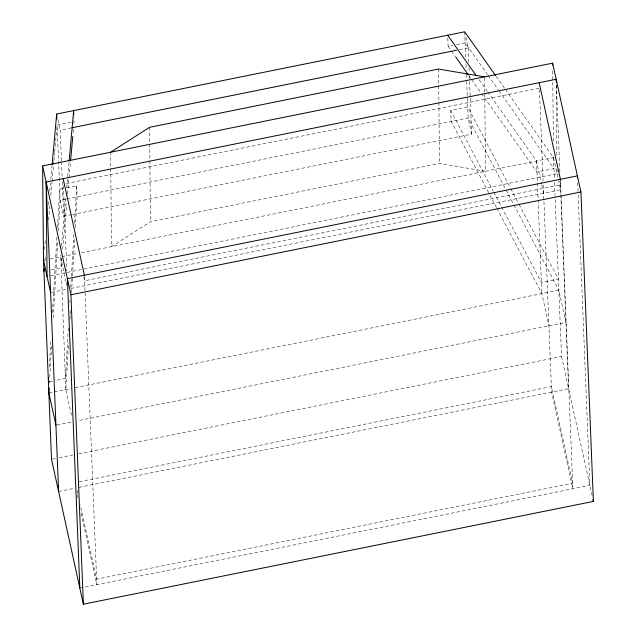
<?xml version="1.0" encoding="UTF-8"?>
<svg xmlns="http://www.w3.org/2000/svg" width="636" height="636" viewBox="0 0 636 636"><rect width="100%" height="100%" fill="white"/><g stroke="black" fill="none" stroke-linecap="round" stroke-linejoin="round"><path stroke-width="0.48" stroke-dasharray="3.18 2.39" d="M49.274 367.083L50.896 339.409M52.454 312.729L56.914 236.624M57.439 227.728L59.697 189.178L63.473 188.423M49.425 383.079L49.544 381.099M49.775 377.148L51.683 344.529M53.249 317.849L57.765 240.758M58.345 230.876L60.134 200.237L57.145 125.92M68.354 328.081L65.405 378.484L55.96 380.384M69.865 302.378L69.976 300.407M70.731 287.559L73.911 233.197M74.492 223.315L76.694 185.76L67.249 187.66M71.471 415.109L65.85 389.534L68.569 343.082M69.96 319.359L70.485 310.463M71.526 292.679L72.448 276.867M72.504 275.873L74.706 238.317M75.342 227.45L77.139 196.81L76.694 185.76M44.488 249.471L45.291 240.575M48.495 204.983L48.845 201.024M49.735 191.142L50.451 183.232M50.8 179.28L52.049 165.44M44.933 260.522L45.291 256.57M48.582 219.984L50.005 204.172M50.8 195.268L51.961 182.421M52.049 181.427L53.472 165.614M53.559 164.621L53.822 161.655M53.917 160.669L54.624 152.759M54.712 151.773L57.025 126.063M65.85 389.534L60.69 254.941M61.493 246.045L66.025 195.626M66.74 187.715L69.046 162.013M61.851 258.089L60.961 267.971L50.57 270.062M62.646 249.185L66.74 203.711M67.623 193.821L68.958 178.994M69.046 178.001L70.556 161.194M73.14 132.526L73.49 128.575M73.935 123.63L73.927 117.048M484.775 93.579L485.522 171.267L439.476 163.476L150.47 221.718L111.515 246.641L110.608 152.235M57.113 125.077L71.28 122.223M447.784 37.985L448.118 46.277L452.84 45.323M456.624 44.568L465.123 42.851L487.478 74.492M61.446 160.844L60.213 130.134L70.922 127.971M459.454 49.672L468.215 47.907L465.298 34.638M66.295 183.55L539.384 88.213M496.501 207.519L451.147 121.436L450.701 110.386L467.698 106.959L510.279 187.771M65.977 199.052L60.134 200.237L63.679 216.335L71.471 214.769M66.955 198.861L468.144 118.01L505.636 189.162M72.44 214.57L471.681 134.109L469.257 73.665M43.518 260.347L45.458 259.957M50.125 259.011L61.032 256.817M62.01 256.618L77.576 253.478M81.472 252.699L553.527 157.561L553.495 154.612M50.952 275.666L557.064 173.668L557.025 169.733M51.54 292.361L67.138 289.221M71.033 288.434L560.602 189.774L558.726 181.244M49.346 381.719L55.014 380.574M48.853 392.961L71.232 388.453M75.127 387.666L558.861 290.175L565.937 322.388L77.346 420.849M56.874 424.975L71.987 421.93M52.494 459.073L55.412 458.484M59.307 457.697L72.933 454.955M78.769 453.778L561.524 356.486L555.077 196.286M79.269 481.738L551.388 386.593L572.631 483.217L96.616 579.142L80.263 504.745M58.599 491.477L75.143 488.138M79.039 487.359L568.608 388.691L560.229 180.417M79.842 588.093L589.85 485.316L578.116 193.734M496.199 76.423L504.801 88.595M505.374 89.406L553.527 157.561L558.519 180.298M488.05 75.302L498.37 89.915M498.942 90.725L553.964 168.612L536.967 172.038L481.937 94.152M479.202 79.85L487.224 91.21M487.796 92.021L536.522 160.988L541.522 183.725M448.118 46.277L450.988 50.331M451.56 51.142L456.147 57.638M468.756 75.485L471.045 78.729M471.618 79.548L481.365 93.341M510.74 188.646L518.61 203.584M519.071 204.458L558.416 279.125L541.411 282.551L493.743 192.072M506.097 190.037L513.498 204.092M513.967 204.975L558.861 290.175M450.701 110.386L493.282 191.198M496.962 208.393L541.856 293.601L548.94 325.815M559.775 180.966L560.626 184.83L84.612 280.762L83.769 276.899M541.729 184.671L543.605 193.193M561.524 356.486L592.347 496.684M471.681 134.109L468.144 118.01L466.633 80.351M57.916 119.711L60.213 130.134M60.515 256.92L65.929 281.549M66.136 282.495L66.764 285.341M77.075 490.253L77.926 494.116M77.083 494.816L77.934 498.68M81.122 513.173L96.839 584.667L84.397 275.237M577.679 182.826L578.076 192.74M560.403 179.304L572.853 488.742L551.603 392.118L543.271 184.838M556.397 85.176L559.887 172.006M553.527 157.561L554.361 178.501M554.52 182.453L555.037 195.3M539.439 89.628L543.104 180.87M536.522 160.988L541.856 293.601M468.215 47.907L468.812 62.765M469.01 67.718L469.217 72.679M464.678 31.8L465.711 57.566M465.989 64.498L466.228 70.445M466.387 74.412L466.593 79.365M63.425 185.561L66.859 270.849M61.485 161.838L62.121 177.69M62.28 181.657L63.679 216.335M556.214 85.16L556.905 156.949M552.692 71.025L553.384 142.814M484.624 77.846L484.767 92.594M438.57 69.062L438.721 84.803M438.729 85.781L438.88 101.522M438.888 102.499L439.476 163.476M149.563 127.311L150.47 221.718"/><path stroke-width="0.95" d="M48.408 381.91L48.638 377.959M49.139 388.016L48.853 392.961L55.928 425.166M52.136 164.446L56.668 114.027L464.678 31.8L495.627 75.612M43.956 271.397L44.226 268.432M69.133 161.019L73.673 110.6M70.644 160.208L72.782 136.478M110.608 152.235L149.563 127.311L438.57 69.062L484.616 76.861M71.892 127.772L456.529 50.26M42.612 165.94L552.62 63.155L580.938 191.985L593.388 501.414L83.38 604.2L51.516 459.272L43.518 260.347L42.612 165.94L70.93 294.762L83.38 604.2M47.056 276.453L46.15 182.039L556.158 79.262L556.277 82.235M70.93 294.762L580.938 191.985M447.672 35.226L476.332 75.795M456.147 57.638L468.183 74.674M539.161 82.688L560.403 179.304M592.975 499.522L593.388 501.414M63.147 178.613L84.397 275.237M43.518 260.347L50.594 292.552M577.48 177.865L577.401 175.878L67.392 278.663L79.842 588.093M73.744 112.445L73.816 114.281M56.668 114.027L56.866 118.98M46.15 182.039L58.599 491.477M552.62 63.155L552.636 65.118"/></g></svg>
